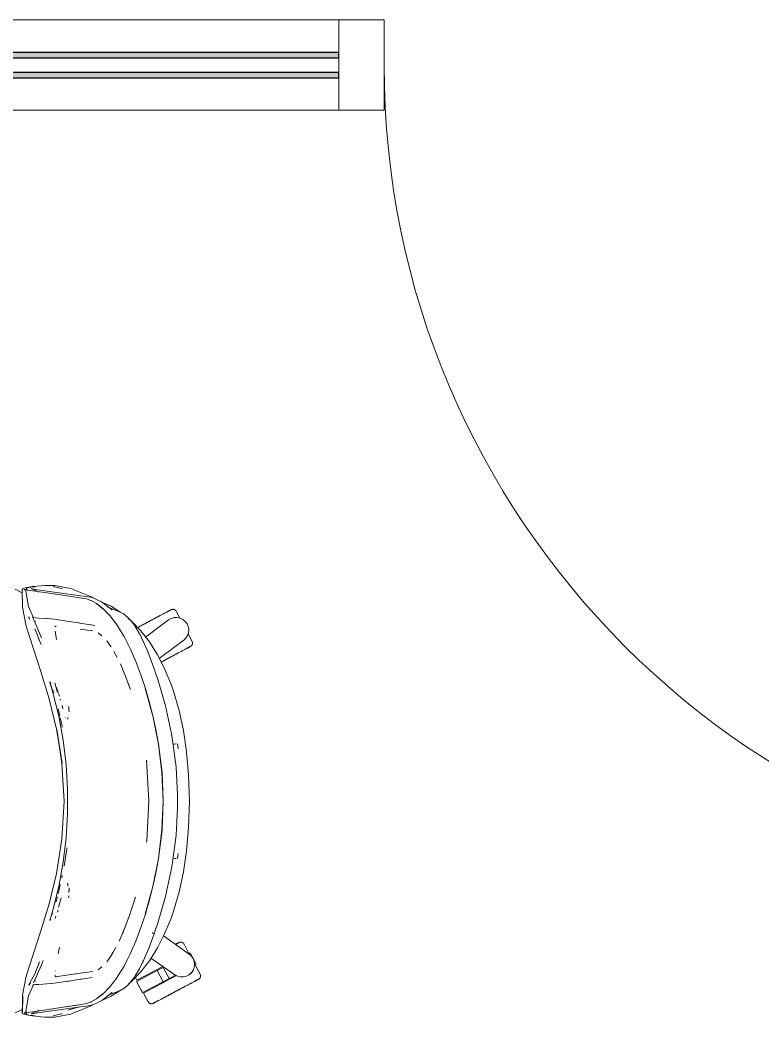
# Model space of a CAD drawing. Header units: millimetres. Extents: x 155927 to 295199, y -4084 to 97293.
# Drawn here: x 196188 to 197009, y 12504 to 13608 of the extents above; entities that cross this region are included whole.
import ezdxf

# ---------------------------------------------------------------- set-up
doc = ezdxf.new("R2010")
doc.units = ezdxf.units.MM
doc.header["$MEASUREMENT"] = 0
for name, color, linetype, lineweight in [('A-DOOR', 4, 'CONTINUOUS', 9), ('A-GLAZ-CURT', 7, 'CONTINUOUS', 9), ('A-GLAZ-CWMG', 7, 'CONTINUOUS', 9), ('G-IMPT', 8, 'CONTINUOUS', 9), ('I-FURN', 8, 'CONTINUOUS', 9)]:
    doc.layers.add(name, color=color, linetype=linetype, lineweight=lineweight)

msp = doc.modelspace()

# ---------------------------------------------------------------- hatches: boundary and pattern name
at = {"layer": 'A-GLAZ-CURT'}
h = msp.add_hatch(color=256, dxfattribs=at)
h.paths.add_polyline_path([(196540.8, 13543.6), (196540.8, 13549.6), (195750.8, 13549.6), (195750.8, 13543.6), (196158.7, 13543.6)], flags=0)
h.paths.add_polyline_path([(196540.8, 13565.6), (196540.8, 13571.6), (195750.8, 13571.6), (195750.8, 13565.6), (196158.7, 13565.6)], flags=0)

# ---------------------------------------------------------------- linework, layer by layer
at = {"layer": 'A-DOOR'}
msp.add_arc((197500.8, 13557.6), 910, 180, 270, dxfattribs=at)
at = {"layer": 'A-GLAZ-CURT', "lineweight": 30}
for p, q in [((196540.8, 13571.6), (195750.8, 13571.6)), ((196540.8, 13565.6), (196540.8, 13571.6)), ((195750.8, 13565.6), (196540.8, 13565.6)), ((196540.8, 13549.6), (195750.8, 13549.6)), ((196540.8, 13543.6), (196540.8, 13549.6)), ((195750.8, 13543.6), (196540.8, 13543.6))]:
    msp.add_line(p, q, dxfattribs=at)
at = {"layer": 'A-GLAZ-CWMG'}
for p, q in [((196540.8, 13607.6), (195750.8, 13607.6)), ((196540.8, 13507.6), (195750.8, 13507.6))]:
    msp.add_line(p, q, dxfattribs=at)
at = {"layer": 'A-GLAZ-CWMG', "lineweight": 20, "extrusion": (0, 0, -1)}
for p, q in [((196590.8, 13607.6), (196540.8, 13607.6)), ((196540.8, 13607.6), (196540.8, 13507.6)), ((196590.8, 13507.6), (196590.8, 13607.6)), ((196540.8, 13507.6), (196590.8, 13507.6))]:
    msp.add_line(p, q, dxfattribs=at)
at = {"layer": 'G-IMPT'}
for p, q in [((196190.1, 12973.2), (196182.2, 12977.4)), ((196190, 12976.4), (196190.6, 12977.4)), ((196190.4, 12957.4), (196190, 12976.4)), ((196190.5, 12976.8), (196190.6, 12977.4)), ((196190.5, 12976.8), (196190.6, 12977.4)), ((196191, 12977.9), (196190.6, 12977.4)), ((196190.6, 12977.4), (196190.6, 12977.4)), ((196191.5, 12978.3), (196191, 12977.9)), ((196191.5, 12978.3), (196193.4, 12978.8)), ((196192.9, 12977.2), (196192.4, 12977.6)), ((196193.5, 12977), (196192.4, 12977.6)), ((196192.9, 12977.2), (196193.2, 12976.7)), ((196193.5, 12977), (196192.9, 12977.2)), ((196192.9, 12977.2), (196199.1, 12976.1)), ((196193.3, 12976.2), (196193.2, 12976.7)), ((196196.7, 12979.3), (196193.4, 12978.8)), ((196195, 12978.7), (196194.3, 12975.2)), ((196197, 12958.1), (196194.3, 12975.2)), ((196197.1, 12979.6), (196194.8, 12979.2)), ((196195.5, 12975.9), (196194.8, 12979.2)), ((196195.5, 12975.9), (196195, 12978.7)), ((196196.7, 12979.3), (196197.3, 12979.4)), ((196201.3, 12980.4), (196197.1, 12979.6)), ((196197.3, 12979.4), (196202, 12979.9)), ((196199.1, 12976.1), (196207, 12975)), ((196200.1, 12978), (196208.5, 12974)), ((196200.1, 12978), (196201, 12977.9)), ((196206, 12977), (196201, 12977.9)), ((196201.8, 12980.4), (196201.3, 12980.4)), ((196201.8, 12980.4), (196211.1, 12981.3)), ((196202, 12979.9), (196204.6, 12980.1)), ((196206, 12977), (196207.3, 12976.8)), ((196207, 12975), (196237.8, 12970.4)), ((196217.9, 12975.4), (196207.3, 12976.8)), ((196211.1, 12981.3), (196215.1, 12981.6)), ((196219.2, 12981.6), (196215.1, 12981.6)), ((196217.9, 12975.4), (196265.2, 12968.7)), ((196226.2, 12981.6), (196219.2, 12981.6)), ((196224.3, 12980.2), (196233.7, 12978.1)), ((196226.2, 12981.6), (196243.9, 12978.3)), ((196233.7, 12978.1), (196234.2, 12978)), ((196243.9, 12978.3), (196247.8, 12976.7)), ((196251.1, 12975.3), (196247.8, 12976.7)), ((196267.6, 12968.5), (196251.1, 12975.3)), ((196237.8, 12970.4), (196253.6, 12968)), ((196261.3, 12966.7), (196253.6, 12968)), ((196261.3, 12966.7), (196266.1, 12965)), ((196265.2, 12968.7), (196268.1, 12968.1)), ((196266.5, 12964.8), (196266.1, 12965)), ((196272.3, 12961.5), (196266.5, 12964.8)), ((196268.8, 12967.8), (196267.6, 12968.5)), ((196271.5, 12966.5), (196268.1, 12968.1)), ((196271.5, 12966.5), (196278, 12963.5)), ((196272.3, 12961.5), (196279.3, 12956.1)), ((196279.5, 12955.8), (196272.6, 12961.2)), ((196272.6, 12961.2), (196275.9, 12958.6)), ((196289.7, 12954.5), (196278, 12963.5)), ((196279.2, 12962.8), (196287.8, 12958.8)), ((196190.4, 12957.4), (196194.6, 12936.5)), ((196197, 12958.1), (196202.6, 12945.8)), ((196279.5, 12955.8), (196275.9, 12958.6)), ((196287, 12948.2), (196279.3, 12956.1)), ((196284.1, 12957.7), (196296, 12953.2)), ((196289.7, 12954.5), (196287.7, 12955.7)), ((196287.8, 12958.8), (196299.3, 12951.7)), ((196298.2, 12952.2), (196296, 12953.2)), ((196300.7, 12951), (196298.2, 12952.2)), ((196301.8, 12950.4), (196300.7, 12951)), ((196301.8, 12950.4), (196306.7, 12946.5)), ((196198.1, 12946.6), (196197.2, 12946.3)), ((196197.2, 12946.3), (196198.7, 12943.8)), ((196197.2, 12946.3), (196197.2, 12946.3)), ((196198.7, 12943.8), (196197.2, 12946.3)), ((196197.2, 12946.3), (196198.7, 12943.8)), ((196202.1, 12946), (196201.4, 12946.3)), ((196201.4, 12946.3), (196203.1, 12943.6)), ((196202.1, 12946), (196202.1, 12946)), ((196204.5, 12945.7), (196202.1, 12946)), ((196203.1, 12943.6), (196211.6, 12923.6)), ((196204.5, 12945.7), (196204.6, 12945.7)), ((196208.4, 12945.4), (196204.6, 12945.7)), ((196204.6, 12941.9), (196205, 12941.6)), ((196216.3, 12944.8), (196208.4, 12945.4)), ((196217.3, 12944.8), (196216.3, 12944.8)), ((196225.5, 12944.1), (196217.3, 12944.8)), ((196225.5, 12944.1), (196225.6, 12944.1)), ((196239.7, 12942.1), (196225.6, 12944.1)), ((196239.7, 12942.1), (196253, 12940)), ((196253, 12940), (196253.5, 12939.9)), ((196254.1, 12939.8), (196253.5, 12939.9)), ((196254.1, 12939.8), (196265.9, 12938)), ((196265.9, 12938), (196266.3, 12937.9)), ((196268.3, 12937.5), (196266.3, 12937.9)), ((196287, 12948.2), (196295.1, 12937.7)), ((196295.2, 12937.5), (196295.1, 12937.7)), ((196306.7, 12946.5), (196309.5, 12943.5)), ((196311.2, 12942.1), (196307.5, 12945.1)), ((196309.5, 12943.5), (196314.3, 12937.4)), ((196311.2, 12942.1), (196321.2, 12931.8)), ((196210.6, 12886.2), (196194.6, 12936.5)), ((196207.3, 12925.3), (196204, 12933.7)), ((196226.3, 12935.8), (196227.9, 12937)), ((196226.6, 12930.8), (196228, 12921.6)), ((196226.6, 12930.8), (196226.7, 12930.5)), ((196254.4, 12933.1), (196267.8, 12931.4)), ((196267.8, 12931.4), (196267.3, 12931.5)), ((196270.5, 12937.1), (196268.3, 12937.5)), ((196278.3, 12925.9), (196274.4, 12929.2)), ((196299.1, 12931.4), (196295.2, 12937.5)), ((196299.1, 12931.4), (196302.9, 12925.2)), ((196314.3, 12937.4), (196315.1, 12936.1)), ((196319.9, 12928.1), (196315.1, 12936.1)), ((196320.2, 12927.5), (196319.9, 12928.1)), ((196320.2, 12927.5), (196324.2, 12919.5)), ((196331, 12919.2), (196321.2, 12931.8)), ((196209.3, 12920.4), (196207.3, 12925.5)), ((196207.3, 12925.5), (196209.3, 12920.4)), ((196207.3, 12925.3), (196209.3, 12920.4)), ((196208.3, 12922.9), (196211.3, 12916.2)), ((196284.6, 12919.2), (196283.8, 12920.3)), ((196284.6, 12919.2), (196288.1, 12914.1)), ((196306.4, 12918.4), (196302.9, 12925.2)), ((196306.4, 12918.4), (196309.8, 12911.6)), ((196324.4, 12919), (196324.2, 12919.5)), ((196324.4, 12919), (196329.2, 12908.1)), ((196340, 12904.9), (196331, 12919.2)), ((196288.1, 12914.1), (196288.5, 12913.5)), ((196291.6, 12908.6), (196295.1, 12901.6)), ((196316, 12897.4), (196309.8, 12911.6)), ((196329.2, 12908.1), (196330.6, 12904.4)), ((196347, 12891.1), (196340, 12904.9)), ((196302.5, 12885.5), (196298.8, 12894.8)), ((196298.8, 12894.8), (196299.8, 12892.5)), ((196321.5, 12882.5), (196316, 12897.4)), ((196336.2, 12889.3), (196330.6, 12904.4)), ((196219.8, 12856.2), (196210.6, 12886.2)), ((196303.2, 12883.7), (196302.5, 12885.5)), ((196309.9, 12866.3), (196303.2, 12883.7)), ((196321.5, 12882.5), (196326.5, 12867.6)), ((196336.2, 12889.3), (196338.6, 12882.5)), ((196339.8, 12878.9), (196338.6, 12882.5)), ((196354.6, 12873.1), (196347, 12891.1)), ((196220.7, 12874.4), (196220.8, 12874.7)), ((196224, 12863.2), (196220.7, 12874.4)), ((196224, 12863.2), (196220.9, 12874)), ((196220.9, 12873.7), (196220.9, 12874)), ((196224, 12863.2), (196220.9, 12873.7)), ((196221.8, 12873.9), (196221.2, 12874.3)), ((196221.8, 12873.9), (196221.6, 12874)), ((196229.2, 12863.2), (196226.1, 12873.6)), ((196309.9, 12866.3), (196307.2, 12873.7)), ((196339.8, 12878.9), (196348.7, 12848.1)), ((196354.6, 12873.1), (196357.6, 12864.4)), ((196222.3, 12869.9), (196221.9, 12871)), ((196222.6, 12869), (196222.3, 12869.9)), ((196223.6, 12866.2), (196223.9, 12865.4)), ((196224.6, 12863.2), (196223.9, 12865.4)), ((196230.5, 12836.9), (196224, 12863.2)), ((196224.6, 12863.2), (196224.8, 12862.7)), ((196228.1, 12868.4), (196228.8, 12866.2)), ((196229.1, 12865.5), (196228.8, 12866.2)), ((196229.1, 12865.5), (196229.8, 12863.2)), ((196230.2, 12862.1), (196230.5, 12861.3)), ((196230.5, 12861.3), (196231.3, 12858.8)), ((196330.2, 12854.4), (196326.4, 12867.5)), ((196334.9, 12837.1), (196326.4, 12867.5)), ((196334.9, 12837.1), (196326.5, 12867.6)), ((196357.6, 12864.4), (196363.8, 12843.2)), ((196219.8, 12856.2), (196228.1, 12822.6)), ((196232.2, 12855.5), (196232.6, 12854.4)), ((196330.2, 12854.4), (196334.9, 12837.1)), ((196230.3, 12843.6), (196230, 12844.9)), ((196231.9, 12836.9), (196230.3, 12843.6)), ((196234.2, 12848.7), (196235.1, 12844.8)), ((196234.2, 12848.7), (196234.5, 12847.2)), ((196241.6, 12847.3), (196241.5, 12847.8)), ((196241.8, 12843.6), (196241.6, 12847.3)), ((196241.8, 12843.6), (196242, 12842.3)), ((196242, 12841.6), (196242, 12842.3)), ((196355.4, 12817.3), (196348.7, 12848.1)), ((196363.8, 12843.2), (196368.6, 12820.8)), ((196230.5, 12836.9), (196235.5, 12810.2)), ((196233.7, 12828.8), (196232.3, 12834.9)), ((196234, 12827.5), (196233.7, 12828.8)), ((196234.5, 12824.8), (196234, 12827.5)), ((196237.7, 12835.1), (196237.6, 12835.5)), ((196240.4, 12833.5), (196241.1, 12835.4)), ((196240.4, 12833.5), (196240.6, 12834.5)), ((196341, 12806), (196334.8, 12837.2)), ((196334.8, 12837.2), (196341, 12806.1)), ((196334.9, 12837.1), (196337.9, 12822.1)), ((196228.1, 12822.6), (196234.3, 12784.8)), ((196234.1, 12784.6), (196228.3, 12822.2)), ((196234.3, 12784.8), (196228.3, 12822.2)), ((196341, 12806), (196337.9, 12822.1)), ((196356.6, 12810.3), (196355.4, 12817.3)), ((196372.1, 12797.4), (196368.6, 12820.8)), ((196235.5, 12810.2), (196238.8, 12783.3)), ((196344.9, 12774.5), (196341, 12806.1)), ((196343, 12790.5), (196341, 12806)), ((196344.8, 12774.4), (196341, 12806)), ((196360.4, 12780.2), (196356.6, 12810.3)), ((196357.1, 12806), (196358.4, 12806)), ((196360.5, 12806.1), (196358.4, 12806)), ((196360.5, 12806.1), (196360.3, 12806.1)), ((196362.2, 12806.1), (196362.9, 12800.7)), ((196362.3, 12804.4), (196362.9, 12800.7)), ((196374.4, 12771.8), (196372.1, 12797.4)), ((196234.1, 12784.6), (196236.4, 12742.7)), ((196240.4, 12756.2), (196238.8, 12783.3)), ((196327.8, 12787.9), (196327.9, 12787.7)), ((196330.4, 12742.7), (196327.9, 12788)), ((196327.9, 12788), (196328.1, 12786.4)), ((196328.1, 12786.4), (196327.9, 12787.7)), ((196343, 12790.5), (196344.8, 12774.4)), ((196344.8, 12774.4), (196345.5, 12759.5)), ((196344.8, 12774.4), (196346, 12742.7)), ((196346.2, 12742.7), (196344.9, 12774.5)), ((196362, 12750), (196360.4, 12780.2)), ((196375.2, 12742.7), (196374.4, 12771.8)), ((196240.4, 12729.1), (196240.4, 12756.2)), ((196345.5, 12759.5), (196346, 12742.7)), ((196362, 12750), (196362.1, 12742.7)), ((196234.1, 12700.7), (196236.4, 12742.7)), ((196330.4, 12742.7), (196328.1, 12698.9)), ((196330.4, 12742.7), (196328.1, 12698.9)), ((196344.8, 12710.9), (196346, 12742.7)), ((196344.9, 12710.8), (196346.2, 12742.7)), ((196345.5, 12725.8), (196346, 12742.7)), ((196362, 12735.3), (196362.1, 12742.7)), ((196374.4, 12713.5), (196375.2, 12742.7)), ((196240.4, 12729.1), (196238.8, 12702)), ((196362, 12735.3), (196360.4, 12705.1)), ((196345.5, 12725.8), (196344.8, 12710.9)), ((196344.8, 12710.9), (196341, 12679.3)), ((196344.9, 12710.8), (196341, 12679.2)), ((196344.8, 12710.9), (196343, 12694.8)), ((196372.1, 12687.9), (196374.4, 12713.5)), ((196228.1, 12662.8), (196234.1, 12700.7)), ((196235.5, 12675.1), (196238.8, 12702)), ((196328.1, 12698.9), (196327.8, 12697.2)), ((196327.8, 12697.4), (196327.9, 12697.6)), ((196328.1, 12698.9), (196327.9, 12697.6)), ((196341, 12679.3), (196343, 12694.8)), ((196360.4, 12705.1), (196356.6, 12675)), ((196238.1, 12680.7), (196239.4, 12689.3)), ((196239.4, 12689.3), (196239.6, 12690.9)), ((196362.2, 12679.2), (196362.9, 12684.7)), ((196368.6, 12664.5), (196372.1, 12687.9)), ((196230.5, 12648.4), (196235.5, 12675.1)), ((196236.4, 12670.6), (196237, 12673.5)), ((196237.2, 12675.1), (196237, 12673.5)), ((196238.1, 12680.7), (196237.2, 12675.1)), ((196334.9, 12648.2), (196341, 12679.3)), ((196334.9, 12648.2), (196341, 12679.2)), ((196341, 12679.3), (196337.9, 12663.2)), ((196356.6, 12675), (196355.4, 12668.1)), ((196358.4, 12679.3), (196360.5, 12679.2)), ((196360.5, 12679.2), (196360.3, 12679.2)), ((196228.1, 12662.8), (196219.8, 12629.1)), ((196334.9, 12648.2), (196337.9, 12663.2)), ((196348.7, 12637.3), (196355.4, 12668.1)), ((196363.8, 12642.2), (196368.6, 12664.5)), ((196234.5, 12660.5), (196234, 12657.7)), ((196240.6, 12650.8), (196240.4, 12651.8)), ((196240.4, 12651.8), (196241.1, 12649.9)), ((196240.6, 12650.8), (196240.7, 12648.5)), ((196230.5, 12648.4), (196224, 12622.1)), ((196230.3, 12641.7), (196230, 12640.4)), ((196230.3, 12641.7), (196231.9, 12648.5)), ((196232.3, 12650.4), (196231.9, 12648.5)), ((196240.7, 12648.6), (196240.7, 12648.5)), ((196242, 12646.8), (196241.9, 12641.7)), ((196241.9, 12641.7), (196242, 12644)), ((196242, 12646.8), (196242, 12644)), ((196334.9, 12648.2), (196326.4, 12617.8)), ((196334.9, 12648.2), (196326.5, 12617.7)), ((196330.2, 12631), (196334.9, 12648.2)), ((196357.6, 12620.9), (196363.8, 12642.2)), ((196210.6, 12599.1), (196219.8, 12629.1)), ((196227.6, 12631.5), (196227.4, 12630.9)), ((196228.7, 12635.5), (196227.6, 12631.5)), ((196228.7, 12635.5), (196229, 12636.7)), ((196229, 12636.7), (196229, 12636.9)), ((196230.3, 12625.2), (196233.2, 12635.6)), ((196241.6, 12637.9), (196241.3, 12635.8)), ((196315.4, 12636.5), (196310.2, 12620)), ((196315.4, 12636.5), (196314.3, 12633.1)), ((196330.2, 12631), (196326.4, 12617.8)), ((196348.7, 12637.3), (196339.8, 12606.4)), ((196224, 12622.1), (196220.9, 12611.7)), ((196222.8, 12616.9), (196223.6, 12619)), ((196229.8, 12622.1), (196229.1, 12619.9)), ((196309.9, 12619), (196303.1, 12600.6)), ((196309.9, 12619), (196303.2, 12601.6)), ((196326.5, 12617.7), (196321.5, 12602.8)), ((196357.6, 12620.9), (196354.6, 12612.2)), ((196220.7, 12610.9), (196220.8, 12611.1)), ((196220.8, 12610.7), (196220.7, 12610.9)), ((196220.8, 12611.4), (196220.9, 12611.7)), ((196220.8, 12611.1), (196220.8, 12611.4)), ((196221.8, 12611.4), (196221.2, 12611.1)), ((196221.8, 12611.4), (196221.6, 12611.3)), ((196222.8, 12616.9), (196222.6, 12616.3)), ((196227.1, 12614.4), (196226.5, 12612.7)), ((196227.1, 12614.4), (196227.5, 12615.4)), ((196354.6, 12612.2), (196347, 12594.2)), ((196210.6, 12599.1), (196194.6, 12548.9)), ((196299.8, 12592.8), (196302.5, 12599.9)), ((196299.8, 12592.8), (196302.1, 12598.2)), ((196303.2, 12601.6), (196302.5, 12599.9)), ((196316, 12587.9), (196321.5, 12602.8)), ((196330.6, 12580.9), (196336.2, 12595.9)), ((196334.9, 12596.7), (196333.9, 12597.1)), ((196333.9, 12597.1), (196334.5, 12596.9)), ((196334.9, 12596.7), (196334.5, 12596.9)), ((196334.9, 12596.7), (196335.6, 12596.4)), ((196334.9, 12596.7), (196335.8, 12596.3)), ((196335.6, 12596.4), (196335.8, 12596.3)), ((196336.2, 12596), (196335.8, 12596.3)), ((196335.8, 12596.3), (196336.2, 12596.1)), ((196336.2, 12595.9), (196338.6, 12602.8)), ((196336.2, 12596), (196336.2, 12596.1)), ((196336.2, 12595.9), (196336.2, 12596)), ((196336.2, 12596), (196336.2, 12595.9)), ((196339.8, 12606.4), (196338.6, 12602.8)), ((196297.6, 12587.9), (196299.8, 12592.8)), ((196316, 12587.9), (196309.8, 12573.7)), ((196340, 12580.4), (196347, 12594.2)), ((196231.3, 12581), (196229.9, 12573.7)), ((196291, 12575.6), (196288.5, 12571.8)), ((196293.7, 12580.9), (196289.5, 12572.8)), ((196291, 12575.6), (196289.5, 12572.8)), ((196306.4, 12567), (196309.8, 12573.7)), ((196324.4, 12566.3), (196329.2, 12577.3)), ((196329.2, 12577.3), (196330.6, 12580.9)), ((196331, 12566.1), (196340, 12580.4)), ((196207.3, 12560), (196209.3, 12564.9)), ((196209.3, 12564.9), (196207.3, 12559.8)), ((196207.3, 12559.8), (196208.7, 12563.4)), ((196213.3, 12566.3), (196211.6, 12561.7)), ((196284.6, 12566.1), (196283.8, 12565)), ((196288.1, 12571.2), (196284.6, 12566.1)), ((196288.5, 12571.8), (196288.1, 12571.2)), ((196306.4, 12567), (196302.9, 12560.2)), ((196324.4, 12566.3), (196319.9, 12557.2)), ((196324.2, 12565.9), (196319.9, 12557.2)), ((196324.4, 12566.3), (196320.2, 12557.8)), ((196331, 12566.1), (196321.2, 12553.5)), ((196324.2, 12565.9), (196324.4, 12566.3)), ((196204, 12551.6), (196198.7, 12541.5)), ((196211.6, 12561.7), (196202.6, 12541.5)), ((196204, 12551.6), (196207.3, 12560)), ((196226.6, 12554.5), (196226.7, 12554.9)), ((196254.4, 12552.2), (196227.1, 12548.4)), ((196254.4, 12552.2), (196267.8, 12554)), ((196267.8, 12554), (196267.3, 12553.8)), ((196278.3, 12559.5), (196274.4, 12556.1)), ((196299.1, 12553.9), (196295.2, 12547.8)), ((196299.1, 12553.9), (196302.9, 12560.2)), ((196311.2, 12543.2), (196321.2, 12553.5)), ((196319.9, 12557.2), (196315.1, 12549.2)), ((196319.9, 12557.2), (196320.2, 12557.8)), ((196194.6, 12548.9), (196190.4, 12527.9)), ((196197.4, 12539), (196199.2, 12541.7)), ((196197.4, 12539), (196198.7, 12541.5)), ((196205, 12543.7), (196204.6, 12543.4)), ((196208.4, 12539.9), (196217.3, 12540.6)), ((196225.5, 12541.2), (196217.3, 12540.6)), ((196225.6, 12541.2), (196225.5, 12541.2)), ((196225.6, 12541.2), (196240.8, 12543.4)), ((196226.3, 12549.6), (196227.8, 12548.3)), ((196227.1, 12548.4), (196227.4, 12548.4)), ((196227.6, 12548.4), (196227.4, 12548.4)), ((196240.8, 12543.4), (196242.4, 12543.6)), ((196242.4, 12543.6), (196254.1, 12545.5)), ((196255.8, 12545.8), (196254.1, 12545.5)), ((196262.6, 12546.8), (196255.8, 12545.8)), ((196262.6, 12546.8), (196267.7, 12547.6)), ((196287, 12537.1), (196295.1, 12547.6)), ((196295.1, 12547.6), (196295.2, 12547.8)), ((196309.5, 12541.8), (196306.7, 12538.8)), ((196307.5, 12540.2), (196311.2, 12543.2)), ((196309.5, 12541.8), (196314.3, 12548)), ((196314.3, 12548), (196315.1, 12549.2)), ((196197, 12527.2), (196202.6, 12539.5)), ((196197.4, 12539), (196197.3, 12539.2)), ((196197.4, 12538.9), (196197.4, 12539)), ((196198.1, 12538.7), (196197.4, 12538.9)), ((196201.4, 12539), (196202.1, 12539.3)), ((196202.2, 12539.3), (196202.1, 12539.3)), ((196204.7, 12539.6), (196202.2, 12539.3)), ((196204.7, 12539.6), (196205, 12539.7)), ((196208.4, 12539.9), (196205, 12539.7)), ((196279.3, 12529.2), (196272.3, 12523.8)), ((196272.6, 12524.2), (196279.5, 12529.5)), ((196279.5, 12529.5), (196275.9, 12526.7)), ((196289.7, 12530.8), (196278.1, 12521.9)), ((196279.3, 12529.2), (196287, 12537.1)), ((196284.1, 12527.6), (196296, 12532.1)), ((196299.3, 12533.6), (196287.8, 12526.5)), ((196289.7, 12530.8), (196287.8, 12529.7)), ((196298.2, 12533.2), (196296, 12532.1)), ((196300.7, 12534.3), (196298.2, 12533.2)), ((196299.3, 12533.6), (196300.1, 12534.1)), ((196300.7, 12534.3), (196301.8, 12534.9)), ((196301.8, 12534.9), (196306.7, 12538.8)), ((196190.8, 12527), (196190.2, 12508.6)), ((196190.4, 12527.9), (196190.3, 12509)), ((196190.8, 12527), (196190.3, 12509)), ((196197, 12527.2), (196194.3, 12510.2)), ((196261.3, 12518.6), (196253.6, 12517.3)), ((196266.1, 12520.3), (196261.3, 12518.6)), ((196266.1, 12520.3), (196266.5, 12520.5)), ((196272.3, 12523.8), (196266.5, 12520.5)), ((196271.5, 12518.8), (196268.1, 12517.3)), ((196278.1, 12521.9), (196271.5, 12518.8)), ((196272.6, 12524.2), (196275.9, 12526.7)), ((196287.8, 12526.5), (196279.2, 12522.5)), ((196182.2, 12508.4), (196190.4, 12512)), ((196190.2, 12508.5), (196190.4, 12509.3)), ((196190.2, 12508.6), (196190.3, 12509)), ((196190.2, 12508.5), (196190.6, 12507.9)), ((196190.3, 12509), (196190.4, 12509.2)), ((196190.4, 12509.3), (196190.4, 12509.2)), ((196191, 12507.4), (196190.6, 12507.9)), ((196191, 12507.4), (196191.5, 12507.1)), ((196193.5, 12508.3), (196192.4, 12507.7)), ((196192.9, 12508.1), (196192.4, 12507.7)), ((196192.9, 12508.1), (196199.1, 12509.2)), ((196193.2, 12508.6), (196192.9, 12508.1)), ((196193.5, 12508.3), (196192.9, 12508.1)), ((196193.2, 12508.6), (196193.3, 12509.1)), ((196195, 12506.6), (196194.3, 12510.2)), ((196195, 12506.6), (196194.4, 12510.1)), ((196194.4, 12510.1), (196194.8, 12506.2)), ((196207, 12510.3), (196199.1, 12509.2)), ((196208.5, 12511.3), (196200.1, 12507.3)), ((196200.1, 12507.3), (196201, 12507.4)), ((196201, 12507.4), (196206, 12508.3)), ((196206, 12508.3), (196207.3, 12508.5)), ((196237.8, 12514.9), (196207, 12510.3)), ((196217.9, 12509.9), (196207.3, 12508.5)), ((196217.9, 12509.9), (196265.2, 12516.6)), ((196224.3, 12505.2), (196233.7, 12507.2)), ((196233.7, 12507.2), (196234.2, 12507.4)), ((196237.8, 12514.9), (196253, 12517.2)), ((196238.4, 12515), (196253.6, 12517.3)), ((196238.4, 12515), (196253, 12517.2)), ((196240.7, 12511.5), (196253.7, 12515)), ((196240.7, 12511.5), (196252.6, 12514.8)), ((196243.9, 12507), (196247.8, 12508.6)), ((196251.1, 12510), (196247.8, 12508.6)), ((196267.1, 12516.6), (196251.1, 12510)), ((196265.2, 12516.6), (196268.1, 12517.3)), ((196268.8, 12517.5), (196267.6, 12516.8)), ((196193.4, 12506.5), (196191.5, 12507.1)), ((196196.7, 12506), (196193.4, 12506.5)), ((196197.1, 12505.7), (196194.8, 12506.2)), ((196196.7, 12506), (196197.3, 12505.9)), ((196197.1, 12505.7), (196201.3, 12504.9)), ((196202, 12505.4), (196197.3, 12505.9)), ((196201.8, 12504.9), (196201.3, 12504.9)), ((196211.1, 12504.1), (196201.8, 12504.9)), ((196202, 12505.4), (196204.6, 12505.2)), ((196211.1, 12504.1), (196215.1, 12503.7)), ((196215.1, 12503.7), (196219.2, 12503.7)), ((196226.2, 12503.7), (196219.2, 12503.7)), ((196226.2, 12503.7), (196243.9, 12507))]:
    msp.add_line(p, q, dxfattribs=at)
at = {"layer": 'I-FURN'}
for p, q in [((196343, 12948.3), (196343.8, 12948.8)), ((196344.3, 12949), (196343.4, 12948.6)), ((196345.1, 12949.4), (196344.3, 12949)), ((196345.9, 12949.9), (196345.1, 12949.4)), ((196346.6, 12950.3), (196345.9, 12949.9)), ((196347.4, 12950.7), (196346.6, 12950.3)), ((196348.1, 12951), (196347.4, 12950.7)), ((196348.8, 12951.4), (196348.1, 12951)), ((196349.4, 12951.7), (196348.8, 12951.4)), ((196350, 12952.1), (196349.4, 12951.7)), ((196350.6, 12952.4), (196350, 12952.1)), ((196350.3, 12952.2), (196350.9, 12952.5)), ((196351.2, 12952.7), (196350.6, 12952.4)), ((196350.9, 12952.5), (196351.4, 12952.8)), ((196351.7, 12952.9), (196351.2, 12952.7)), ((196351.4, 12952.8), (196351.9, 12953.1)), ((196352.2, 12953.2), (196351.7, 12952.9)), ((196351.9, 12953.1), (196352.4, 12953.3)), ((196352.6, 12953.4), (196352.2, 12953.2)), ((196352.4, 12953.3), (196352.8, 12953.5)), ((196353, 12953.6), (196352.6, 12953.4)), ((196352.8, 12953.5), (196353.2, 12953.7)), ((196353.4, 12953.8), (196353, 12953.6)), ((196353.2, 12953.7), (196353.5, 12953.9)), ((196353.7, 12954), (196353.4, 12953.8)), ((196353.5, 12953.9), (196353.9, 12954.1)), ((196354, 12954.2), (196353.7, 12954)), ((196353.9, 12954.1), (196354.1, 12954.2)), ((196354.3, 12954.3), (196354, 12954.2)), ((196354.1, 12954.2), (196354.4, 12954.4)), ((196354.5, 12954.4), (196354.3, 12954.3)), ((196354.4, 12954.4), (196354.6, 12954.5)), ((196354.7, 12954.5), (196354.5, 12954.4)), ((196354.6, 12954.5), (196354.7, 12954.6)), ((196354.7, 12954.6), (196354.9, 12954.6)), ((196354.8, 12954.6), (196354.7, 12954.5)), ((196354.9, 12954.7), (196354.8, 12954.6)), ((196354.9, 12954.6), (196355, 12954.7)), ((196355, 12954.7), (196354.9, 12954.7)), ((196355, 12954.7), (196355.1, 12954.8)), ((196355, 12954.7), (196355, 12954.7)), ((196355, 12954.7), (196355, 12954.7)), ((196355, 12954.7), (196355, 12954.7)), ((196355.1, 12954.8), (196355.3, 12954.8)), ((196355.3, 12954.8), (196355.4, 12954.9)), ((196355.4, 12954.9), (196355.6, 12955)), ((196355.6, 12955), (196355.7, 12955)), ((196355.7, 12955), (196355.9, 12955.1)), ((196355.9, 12955.1), (196356.1, 12955.1)), ((196356.1, 12955.1), (196356.2, 12955.1)), ((196356.2, 12955.1), (196356.4, 12955.1)), ((196356.4, 12955.1), (196356.5, 12955.2)), ((196356.5, 12955.2), (196356.7, 12955.2)), ((196356.7, 12955.2), (196356.9, 12955.2)), ((196356.9, 12955.2), (196357, 12955.2)), ((196357, 12955.2), (196357.2, 12955.2)), ((196357.2, 12955.2), (196357.3, 12955.2)), ((196357.3, 12955.2), (196357.5, 12955.1)), ((196357.5, 12955.1), (196357.7, 12955.1)), ((196357.7, 12955.1), (196357.8, 12955.1)), ((196357.8, 12955.1), (196358, 12955)), ((196358, 12955), (196358.1, 12955)), ((196358.1, 12955), (196358.3, 12954.9)), ((196358.3, 12954.9), (196358.4, 12954.9)), ((196358.4, 12954.9), (196358.6, 12954.8)), ((196358.6, 12954.8), (196358.7, 12954.7)), ((196358.7, 12954.7), (196358.9, 12954.7)), ((196358.9, 12954.7), (196359, 12954.6)), ((196359, 12954.6), (196359.1, 12954.5)), ((196359.1, 12954.5), (196359.3, 12954.4)), ((196359.3, 12954.4), (196359.4, 12954.3)), ((196359.4, 12954.3), (196359.5, 12954.2)), ((196359.5, 12954.2), (196359.6, 12954.1)), ((196359.6, 12954.1), (196359.8, 12954)), ((196359.8, 12954), (196359.9, 12953.9)), ((196359.9, 12953.9), (196360, 12953.7)), ((196360, 12953.7), (196360.1, 12953.6)), ((196360.1, 12953.6), (196360.2, 12953.5)), ((196360.2, 12953.5), (196360.3, 12953.4)), ((196360.3, 12953.4), (196360.3, 12953.2)), ((196360.3, 12953.2), (196360.4, 12953.1)), ((196360.4, 12953.1), (196360.4, 12953)), ((196364.5, 12945.5), (196360.4, 12953)), ((196323.2, 12937.8), (196322.2, 12937.3)), ((196322.7, 12937.5), (196323.6, 12938)), ((196324.2, 12938.3), (196323.2, 12937.8)), ((196323.6, 12938), (196324.6, 12938.5)), ((196325.1, 12938.8), (196324.2, 12938.3)), ((196324.6, 12938.5), (196325.6, 12939.1)), ((196326.1, 12939.4), (196325.1, 12938.8)), ((196325.6, 12939.1), (196326.6, 12939.6)), ((196327.1, 12939.9), (196326.1, 12939.4)), ((196326.6, 12939.6), (196327.6, 12940.1)), ((196326.8, 12924.2), (196352.1, 12943.3)), ((196328.1, 12940.4), (196327.1, 12939.9)), ((196327.6, 12940.1), (196328.6, 12940.7)), ((196329.1, 12940.9), (196328.1, 12940.4)), ((196328.6, 12940.7), (196329.6, 12941.2)), ((196330.1, 12941.5), (196329.1, 12940.9)), ((196329.6, 12941.2), (196330.6, 12941.7)), ((196331.1, 12942), (196330.1, 12941.5)), ((196330.6, 12941.7), (196331.6, 12942.3)), ((196332.1, 12942.6), (196331.1, 12942)), ((196331.6, 12942.3), (196332.6, 12942.8)), ((196333.1, 12943.1), (196332.1, 12942.6)), ((196332.6, 12942.8), (196333.6, 12943.3)), ((196334.1, 12943.6), (196333.1, 12943.1)), ((196333.6, 12943.3), (196334.6, 12943.9)), ((196335.1, 12944.1), (196334.1, 12943.6)), ((196334.6, 12943.9), (196335.6, 12944.4)), ((196336.1, 12944.7), (196335.1, 12944.1)), ((196335.6, 12944.4), (196336.5, 12944.9)), ((196337.1, 12945.2), (196336.1, 12944.7)), ((196336.5, 12944.9), (196337.5, 12945.4)), ((196338, 12945.7), (196337.1, 12945.2)), ((196337.5, 12945.4), (196338.5, 12945.9)), ((196339, 12946.2), (196338, 12945.7)), ((196338.5, 12945.9), (196339.4, 12946.4)), ((196339.9, 12946.7), (196339, 12946.2)), ((196339.4, 12946.4), (196340.3, 12946.9)), ((196340.8, 12947.2), (196339.9, 12946.7)), ((196340.3, 12946.9), (196341.2, 12947.4)), ((196341.7, 12947.6), (196340.8, 12947.2)), ((196341.2, 12947.4), (196342.1, 12947.9)), ((196342.6, 12948.1), (196341.7, 12947.6)), ((196342.1, 12947.9), (196343, 12948.3)), ((196343.4, 12948.6), (196342.6, 12948.1)), ((196352.1, 12943.3), (196355, 12944.9)), ((196355, 12944.9), (196358.3, 12945.9)), ((196358.3, 12945.9), (196361.6, 12946)), ((196361.6, 12946), (196364.9, 12945.4)), ((196364.9, 12945.4), (196368, 12943.9)), ((196368, 12943.9), (196370.6, 12941.8)), ((196370.6, 12941.8), (196372.6, 12939.1)), ((196372.6, 12939.1), (196374, 12936)), ((196319.4, 12935.8), (196318.5, 12935.3)), ((196318.9, 12935.5), (196319.8, 12936)), ((196320.3, 12936.3), (196319.4, 12935.8)), ((196319.8, 12936), (196320.8, 12936.5)), ((196321.3, 12936.8), (196320.3, 12936.3)), ((196320.8, 12936.5), (196321.7, 12937)), ((196322.2, 12937.3), (196321.3, 12936.8)), ((196321.7, 12937), (196322.7, 12937.5)), ((196374.2, 12929.3), (196373.2, 12926.1)), ((196378.3, 12919.5), (196373.8, 12927.9)), ((196374, 12936), (196374.5, 12932.7)), ((196374.5, 12932.7), (196374.2, 12929.3)), ((196368.9, 12920.9), (196341.9, 12900.5)), ((196371.4, 12923.2), (196368.9, 12920.9)), ((196373.2, 12926.1), (196371.4, 12923.2)), ((196378.1, 12915.5), (196378, 12915.4)), ((196378.2, 12915.7), (196378.1, 12915.5)), ((196378.3, 12915.8), (196378.2, 12915.7)), ((196378.3, 12919.5), (196378.3, 12919.4)), ((196378.3, 12919.4), (196378.4, 12919.2)), ((196378.4, 12916), (196378.3, 12915.8)), ((196378.4, 12919.2), (196378.5, 12919.1)), ((196378.5, 12916.3), (196378.4, 12916.1)), ((196378.4, 12916.1), (196378.4, 12916)), ((196378.5, 12919.1), (196378.5, 12918.9)), ((196378.5, 12918.9), (196378.6, 12918.8)), ((196378.6, 12916.6), (196378.5, 12916.4)), ((196378.5, 12916.4), (196378.5, 12916.3)), ((196378.6, 12918.8), (196378.6, 12918.6)), ((196378.6, 12918.6), (196378.6, 12918.5)), ((196378.6, 12918.5), (196378.7, 12918.3)), ((196378.7, 12916.9), (196378.6, 12916.7)), ((196378.6, 12916.7), (196378.6, 12916.6)), ((196378.7, 12918.3), (196378.7, 12918.2)), ((196378.7, 12918.2), (196378.7, 12918)), ((196378.7, 12918), (196378.7, 12917.8)), ((196378.7, 12917.8), (196378.7, 12917.7)), ((196378.7, 12917.7), (196378.7, 12917.5)), ((196378.7, 12917.5), (196378.7, 12917.4)), ((196378.7, 12917.4), (196378.7, 12917.2)), ((196378.7, 12917.2), (196378.7, 12917)), ((196378.7, 12917), (196378.7, 12916.9)), ((196358.7, 12904.6), (196357.7, 12904)), ((196358.1, 12904.3), (196359.1, 12904.8)), ((196359.6, 12905.1), (196358.7, 12904.6)), ((196359.1, 12904.8), (196360.1, 12905.3)), ((196360.6, 12905.6), (196359.6, 12905.1)), ((196360.1, 12905.3), (196361, 12905.8)), ((196361.5, 12906.1), (196360.6, 12905.6)), ((196361, 12905.8), (196361.9, 12906.3)), ((196362.4, 12906.5), (196361.5, 12906.1)), ((196361.9, 12906.3), (196362.8, 12906.8)), ((196362.8, 12906.8), (196363.7, 12907.2)), ((196363.7, 12907.2), (196364.6, 12907.7)), ((196364.6, 12907.7), (196365.4, 12908.2)), ((196365.4, 12908.2), (196366.3, 12908.6)), ((196366.3, 12908.6), (196367.1, 12909)), ((196367.1, 12909), (196367.8, 12909.4)), ((196367.8, 12909.4), (196368.6, 12909.8)), ((196368.6, 12909.8), (196369.3, 12910.2)), ((196369.3, 12910.2), (196370, 12910.6)), ((196370, 12910.6), (196370.7, 12910.9)), ((196370.7, 12910.9), (196371.3, 12911.3)), ((196371.3, 12911.3), (196371.9, 12911.6)), ((196372.2, 12911.8), (196371.6, 12911.4)), ((196371.9, 12911.6), (196372.5, 12911.9)), ((196372.8, 12912), (196372.2, 12911.8)), ((196372.5, 12911.9), (196373, 12912.2)), ((196373.3, 12912.3), (196372.8, 12912)), ((196373, 12912.2), (196373.5, 12912.4)), ((196373.8, 12912.6), (196373.3, 12912.3)), ((196373.5, 12912.4), (196374, 12912.7)), ((196374.2, 12912.8), (196373.8, 12912.6)), ((196374, 12912.7), (196374.4, 12912.9)), ((196374.6, 12913), (196374.2, 12912.8)), ((196374.4, 12912.9), (196374.8, 12913.1)), ((196375, 12913.2), (196374.6, 12913)), ((196374.8, 12913.1), (196375.1, 12913.3)), ((196375.3, 12913.4), (196375, 12913.2)), ((196375.1, 12913.3), (196375.5, 12913.5)), ((196375.6, 12913.6), (196375.3, 12913.4)), ((196375.5, 12913.5), (196375.7, 12913.6)), ((196375.9, 12913.7), (196375.6, 12913.6)), ((196375.7, 12913.6), (196376, 12913.8)), ((196376.1, 12913.8), (196375.9, 12913.7)), ((196376, 12913.8), (196376.2, 12913.9)), ((196376.3, 12913.9), (196376.1, 12913.8)), ((196376.2, 12913.9), (196376.3, 12914)), ((196376.4, 12914), (196376.3, 12913.9)), ((196376.3, 12914), (196376.5, 12914)), ((196376.5, 12914), (196376.4, 12914)), ((196376.6, 12914.1), (196376.5, 12914)), ((196376.5, 12914), (196376.5, 12914.1)), ((196376.5, 12914.1), (196376.6, 12914.1)), ((196376.8, 12914.2), (196376.6, 12914.1)), ((196376.6, 12914.1), (196376.6, 12914.1)), ((196376.6, 12914.1), (196376.6, 12914.1)), ((196376.6, 12914.1), (196376.6, 12914.1)), ((196376.9, 12914.3), (196376.8, 12914.2)), ((196377, 12914.4), (196376.9, 12914.3)), ((196377.2, 12914.5), (196377, 12914.4)), ((196377.3, 12914.6), (196377.2, 12914.5)), ((196377.4, 12914.7), (196377.3, 12914.6)), ((196377.5, 12914.8), (196377.4, 12914.7)), ((196377.6, 12914.9), (196377.5, 12914.8)), ((196377.8, 12915), (196377.6, 12914.9)), ((196377.9, 12915.1), (196377.8, 12915)), ((196378, 12915.3), (196377.9, 12915.1)), ((196378, 12915.4), (196378, 12915.3)), ((196344.8, 12897.2), (196343.9, 12896.7)), ((196343.9, 12896.7), (196344.3, 12896.9)), ((196344.3, 12896.9), (196345.2, 12897.4)), ((196345.7, 12897.7), (196344.8, 12897.2)), ((196345.2, 12897.4), (196346.2, 12897.9)), ((196346.7, 12898.2), (196345.7, 12897.7)), ((196346.2, 12897.9), (196347.2, 12898.5)), ((196347.7, 12898.7), (196346.7, 12898.2)), ((196347.2, 12898.5), (196348.2, 12899)), ((196348.7, 12899.3), (196347.7, 12898.7)), ((196348.2, 12899), (196349.2, 12899.5)), ((196349.7, 12899.8), (196348.7, 12899.3)), ((196349.2, 12899.5), (196350.2, 12900)), ((196350.7, 12900.3), (196349.7, 12899.8)), ((196350.2, 12900), (196351.2, 12900.6)), ((196351.7, 12900.9), (196350.7, 12900.3)), ((196351.2, 12900.6), (196352.2, 12901.1)), ((196352.7, 12901.4), (196351.7, 12900.9)), ((196352.2, 12901.1), (196353.2, 12901.6)), ((196353.7, 12901.9), (196352.7, 12901.4)), ((196353.2, 12901.6), (196354.2, 12902.2)), ((196354.7, 12902.5), (196353.7, 12901.9)), ((196354.2, 12902.2), (196355.2, 12902.7)), ((196355.7, 12903), (196354.7, 12902.5)), ((196355.2, 12902.7), (196356.2, 12903.2)), ((196356.7, 12903.5), (196355.7, 12903)), ((196356.2, 12903.2), (196357.2, 12903.8)), ((196357.7, 12904), (196356.7, 12903.5)), ((196357.2, 12903.8), (196358.1, 12904.3)), ((196346.4, 12593.5), (196375, 12573.5)), ((196360.5, 12584.5), (196360, 12584.2)), ((196360.2, 12584.3), (196360.7, 12584.6)), ((196361, 12584.7), (196360.5, 12584.5)), ((196360.7, 12584.6), (196361.2, 12584.8)), ((196361.4, 12585), (196361, 12584.7)), ((196361.2, 12584.8), (196361.6, 12585.1)), ((196361.8, 12585.2), (196361.4, 12585)), ((196361.6, 12585.1), (196362, 12585.3)), ((196362.2, 12585.4), (196361.8, 12585.2)), ((196362, 12585.3), (196362.4, 12585.5)), ((196362.5, 12585.6), (196362.2, 12585.4)), ((196362.4, 12585.5), (196362.7, 12585.6)), ((196362.8, 12585.7), (196362.5, 12585.6)), ((196362.7, 12585.6), (196363, 12585.8)), ((196363.1, 12585.8), (196362.8, 12585.7)), ((196363, 12585.8), (196363.2, 12585.9)), ((196363.3, 12586), (196363.1, 12585.8)), ((196363.2, 12585.9), (196363.4, 12586)), ((196363.5, 12586.1), (196363.3, 12586)), ((196363.4, 12586), (196363.6, 12586.1)), ((196363.6, 12586.1), (196363.5, 12586.1)), ((196363.6, 12586.1), (196363.7, 12586.2)), ((196363.7, 12586.2), (196363.6, 12586.1)), ((196363.7, 12586.2), (196363.8, 12586.2)), ((196363.8, 12586.2), (196363.7, 12586.2)), ((196363.8, 12586.2), (196364, 12586.3)), ((196363.8, 12586.2), (196363.8, 12586.2)), ((196363.8, 12586.2), (196363.8, 12586.2)), ((196363.8, 12586.2), (196363.8, 12586.2)), ((196364, 12586.3), (196364.1, 12586.4)), ((196364.1, 12586.4), (196364.3, 12586.4)), ((196364.3, 12586.4), (196364.4, 12586.5)), ((196364.4, 12586.5), (196364.6, 12586.5)), ((196364.6, 12586.5), (196364.7, 12586.6)), ((196364.7, 12586.6), (196364.9, 12586.6)), ((196364.9, 12586.6), (196365, 12586.6)), ((196365, 12586.6), (196365.2, 12586.7)), ((196365.2, 12586.7), (196365.4, 12586.7)), ((196365.4, 12586.7), (196365.5, 12586.7)), ((196365.5, 12586.7), (196365.7, 12586.7)), ((196365.7, 12586.7), (196365.8, 12586.7)), ((196365.8, 12586.7), (196366, 12586.7)), ((196366, 12586.7), (196366.2, 12586.7)), ((196366.2, 12586.7), (196366.3, 12586.7)), ((196366.3, 12586.7), (196366.5, 12586.6)), ((196366.5, 12586.6), (196366.6, 12586.6)), ((196366.6, 12586.6), (196366.8, 12586.6)), ((196366.8, 12586.6), (196366.9, 12586.5)), ((196366.9, 12586.5), (196367.1, 12586.5)), ((196367.1, 12586.5), (196367.2, 12586.4)), ((196367.2, 12586.4), (196367.4, 12586.3)), ((196367.4, 12586.3), (196367.5, 12586.3)), ((196367.5, 12586.3), (196367.7, 12586.2)), ((196367.7, 12586.2), (196367.8, 12586.1)), ((196367.8, 12586.1), (196368, 12586)), ((196368, 12586), (196368.1, 12585.9)), ((196368.1, 12585.9), (196368.2, 12585.8)), ((196368.2, 12585.8), (196368.3, 12585.7)), ((196368.3, 12585.7), (196368.5, 12585.6)), ((196368.5, 12585.6), (196368.6, 12585.5)), ((196368.6, 12585.5), (196368.7, 12585.4)), ((196368.7, 12585.4), (196368.8, 12585.3)), ((196368.8, 12585.3), (196368.9, 12585.1)), ((196368.9, 12585.1), (196369, 12585)), ((196369, 12585), (196369.1, 12584.9)), ((196369.1, 12584.9), (196369.2, 12584.7)), ((196369.2, 12584.7), (196369.2, 12584.6)), ((196369.2, 12584.6), (196369.3, 12584.6)), ((196374.4, 12574.9), (196369.3, 12584.6)), ((196359.7, 12584), (196360.2, 12584.3)), ((196374.8, 12573.9), (196376.2, 12574.7)), ((196374.9, 12574), (196374.8, 12573.9)), ((196375, 12573.5), (196377.5, 12571.3)), ((196382.7, 12562.3), (196376.2, 12574.7)), ((196359, 12550.6), (196332.5, 12569.1)), ((196377.5, 12571.3), (196379.4, 12568.5)), ((196379.4, 12568.5), (196380.6, 12565.3)), ((196380.6, 12565.3), (196381, 12562)), ((196380.9, 12562.3), (196381.3, 12561.6)), ((196382.7, 12562.3), (196381.3, 12561.6)), ((196316.8, 12543.1), (196339.6, 12555.2)), ((196317, 12544.4), (196345.7, 12559.6)), ((196339.6, 12555.2), (196346.2, 12558.7)), ((196346.1, 12542.8), (196339.6, 12555.2)), ((196346.2, 12558.7), (196346.3, 12558.8)), ((196352.8, 12546.4), (196346.2, 12558.7)), ((196377.4, 12552.7), (196374.9, 12550.5)), ((196375.1, 12550.7), (196376.6, 12551.8)), ((196376.6, 12551.8), (196378.9, 12554.6)), ((196379.3, 12555.5), (196377.4, 12552.7)), ((196380.5, 12558.6), (196379.3, 12555.5)), ((196381, 12562), (196380.5, 12558.6)), ((196381.3, 12561.6), (196381.4, 12561.6)), ((196381.6, 12560.6), (196381.9, 12560.8)), ((196387.1, 12551.1), (196381.9, 12560.8)), ((196315.4, 12547.5), (196317, 12544.4)), ((196316.7, 12543), (196323.2, 12530.7)), ((196323.4, 12530.8), (196316.8, 12543.1)), ((196346.1, 12542.8), (196323.4, 12530.8)), ((196324.5, 12530.2), (196361.1, 12549.7)), ((196352.8, 12546.4), (196346.1, 12542.8)), ((196359.8, 12550.1), (196352.8, 12546.4)), ((196361.9, 12549), (196359, 12550.6)), ((196365.2, 12548.2), (196361.9, 12549)), ((196368.6, 12548.2), (196365.2, 12548.2)), ((196371.9, 12548.9), (196368.6, 12548.2)), ((196374.9, 12550.5), (196371.9, 12548.9)), ((196375.1, 12540.1), (196375.9, 12540.5)), ((196375.9, 12540.5), (196376.6, 12541)), ((196376.6, 12541), (196377.4, 12541.4)), ((196377.4, 12541.4), (196378.1, 12541.7)), ((196378.1, 12541.7), (196378.8, 12542.1)), ((196378.8, 12542.1), (196379.5, 12542.5)), ((196379.5, 12542.5), (196380.1, 12542.8)), ((196380.1, 12542.8), (196380.7, 12543.1)), ((196381, 12543.3), (196380.4, 12543)), ((196380.7, 12543.1), (196381.3, 12543.4)), ((196381.6, 12543.6), (196381, 12543.3)), ((196381.3, 12543.4), (196381.8, 12543.7)), ((196382.1, 12543.8), (196381.6, 12543.6)), ((196381.8, 12543.7), (196382.3, 12544)), ((196382.6, 12544.1), (196382.1, 12543.8)), ((196382.3, 12544), (196382.8, 12544.2)), ((196383, 12544.3), (196382.6, 12544.1)), ((196382.8, 12544.2), (196383.2, 12544.4)), ((196383.4, 12544.6), (196383, 12544.3)), ((196383.2, 12544.4), (196383.6, 12544.7)), ((196383.8, 12544.8), (196383.4, 12544.6)), ((196383.6, 12544.7), (196384, 12544.8)), ((196384.1, 12544.9), (196383.8, 12544.8)), ((196384, 12544.8), (196384.3, 12545)), ((196384.4, 12545.1), (196384.1, 12544.9)), ((196384.3, 12545), (196384.6, 12545.2)), ((196384.7, 12545.2), (196384.4, 12545.1)), ((196384.6, 12545.2), (196384.8, 12545.3)), ((196384.9, 12545.4), (196384.7, 12545.2)), ((196384.8, 12545.3), (196385, 12545.4)), ((196385.1, 12545.4), (196384.9, 12545.4)), ((196385, 12545.4), (196385.2, 12545.5)), ((196385.2, 12545.5), (196385.1, 12545.4)), ((196385.3, 12545.6), (196385.2, 12545.5)), ((196385.2, 12545.5), (196385.3, 12545.5)), ((196385.4, 12545.6), (196385.3, 12545.6)), ((196385.3, 12545.5), (196385.4, 12545.6)), ((196385.5, 12545.6), (196385.4, 12545.6)), ((196385.4, 12545.6), (196385.4, 12545.6)), ((196385.4, 12545.6), (196385.4, 12545.6)), ((196385.4, 12545.6), (196385.4, 12545.6)), ((196385.6, 12545.7), (196385.5, 12545.6)), ((196385.7, 12545.8), (196385.6, 12545.7)), ((196385.9, 12545.9), (196385.7, 12545.8)), ((196386, 12546), (196385.9, 12545.9)), ((196386.1, 12546.1), (196386, 12546)), ((196386.2, 12546.2), (196386.1, 12546.1)), ((196386.4, 12546.3), (196386.2, 12546.2)), ((196386.5, 12546.4), (196386.4, 12546.3)), ((196386.6, 12546.5), (196386.5, 12546.4)), ((196386.7, 12546.7), (196386.6, 12546.5)), ((196386.8, 12546.8), (196386.7, 12546.7)), ((196386.9, 12546.9), (196386.8, 12546.8)), ((196387, 12547.1), (196386.9, 12546.9)), ((196387.1, 12547.3), (196387, 12547.2)), ((196387, 12547.2), (196387, 12547.1)), ((196387.1, 12551.1), (196387.2, 12550.9)), ((196387.2, 12547.5), (196387.1, 12547.3)), ((196387.2, 12550.9), (196387.2, 12550.8)), ((196387.2, 12550.8), (196387.3, 12550.6)), ((196387.3, 12547.8), (196387.2, 12547.6)), ((196387.2, 12547.6), (196387.2, 12547.5)), ((196387.3, 12550.6), (196387.3, 12550.5)), ((196387.3, 12550.5), (196387.4, 12550.3)), ((196387.4, 12547.9), (196387.3, 12547.8)), ((196387.4, 12550.3), (196387.4, 12550.2)), ((196387.4, 12550.2), (196387.5, 12550)), ((196387.5, 12548.4), (196387.4, 12548.3)), ((196387.4, 12548.3), (196387.4, 12548.1)), ((196387.4, 12548.1), (196387.4, 12547.9)), ((196387.5, 12550), (196387.5, 12549.9)), ((196387.5, 12549.9), (196387.5, 12549.7)), ((196387.5, 12549.7), (196387.5, 12549.5)), ((196387.5, 12549.5), (196387.5, 12549.4)), ((196387.5, 12549.4), (196387.6, 12549.2)), ((196387.6, 12549), (196387.5, 12548.9)), ((196387.5, 12548.9), (196387.5, 12548.7)), ((196387.5, 12548.7), (196387.5, 12548.6)), ((196387.5, 12548.6), (196387.5, 12548.4)), ((196387.6, 12549.2), (196387.6, 12549)), ((196324.5, 12530.2), (196329.7, 12520.6)), ((196354.6, 12529.2), (196353.6, 12528.7)), ((196354, 12528.9), (196355, 12529.5)), ((196355.5, 12529.7), (196354.6, 12529.2)), ((196355, 12529.5), (196356, 12530)), ((196356.5, 12530.3), (196355.5, 12529.7)), ((196356, 12530), (196357, 12530.5)), ((196357.5, 12530.8), (196356.5, 12530.3)), ((196357, 12530.5), (196358, 12531)), ((196358.5, 12531.3), (196357.5, 12530.8)), ((196358, 12531), (196359, 12531.6)), ((196359.5, 12531.9), (196358.5, 12531.3)), ((196359, 12531.6), (196360, 12532.1)), ((196360.5, 12532.4), (196359.5, 12531.9)), ((196360, 12532.1), (196361, 12532.6)), ((196361.6, 12532.9), (196360.5, 12532.4)), ((196361, 12532.6), (196362, 12533.2)), ((196362.6, 12533.5), (196361.6, 12532.9)), ((196362, 12533.2), (196363, 12533.7)), ((196363.6, 12534), (196362.6, 12533.5)), ((196363, 12533.7), (196364, 12534.2)), ((196364.5, 12534.5), (196363.6, 12534)), ((196364, 12534.2), (196365, 12534.8)), ((196365.5, 12535), (196364.5, 12534.5)), ((196365, 12534.8), (196366, 12535.3)), ((196366.5, 12535.6), (196365.5, 12535)), ((196366, 12535.3), (196367, 12535.8)), ((196367.5, 12536.1), (196366.5, 12535.6)), ((196367, 12535.8), (196367.9, 12536.3)), ((196368.4, 12536.6), (196367.5, 12536.1)), ((196367.9, 12536.3), (196368.9, 12536.8)), ((196369.4, 12537.1), (196368.4, 12536.6)), ((196368.9, 12536.8), (196369.8, 12537.3)), ((196370.3, 12537.6), (196369.4, 12537.1)), ((196369.8, 12537.3), (196370.7, 12537.8)), ((196371.2, 12538.1), (196370.3, 12537.6)), ((196370.7, 12537.8), (196371.6, 12538.3)), ((196371.6, 12538.3), (196372.5, 12538.8)), ((196372.5, 12538.8), (196373.4, 12539.2)), ((196373.4, 12539.2), (196374.2, 12539.7)), ((196374.2, 12539.7), (196375.1, 12540.1)), ((196329.7, 12520.5), (196329.7, 12520.6)), ((196329.8, 12520.4), (196329.7, 12520.5)), ((196329.9, 12520.2), (196329.8, 12520.4)), ((196330, 12520.1), (196329.9, 12520.2)), ((196330.1, 12520), (196330, 12520.1)), ((196330.2, 12519.8), (196330.1, 12520)), ((196330.3, 12519.7), (196330.2, 12519.8)), ((196330.4, 12519.6), (196330.3, 12519.7)), ((196330.5, 12519.5), (196330.4, 12519.6)), ((196330.6, 12519.4), (196330.5, 12519.5)), ((196330.7, 12519.3), (196330.6, 12519.4)), ((196330.9, 12519.2), (196330.7, 12519.3)), ((196331, 12519.1), (196330.9, 12519.2)), ((196331.1, 12519), (196331, 12519.1)), ((196331.3, 12518.9), (196331.1, 12519)), ((196331.4, 12518.9), (196331.3, 12518.9)), ((196331.6, 12518.8), (196331.4, 12518.9)), ((196331.7, 12518.7), (196331.6, 12518.8)), ((196331.9, 12518.7), (196331.7, 12518.7)), ((196332, 12518.6), (196331.9, 12518.7)), ((196332.2, 12518.6), (196332, 12518.6)), ((196332.3, 12518.5), (196332.2, 12518.6)), ((196332.5, 12518.5), (196332.3, 12518.5)), ((196332.6, 12518.5), (196332.5, 12518.5)), ((196332.8, 12518.4), (196332.6, 12518.5)), ((196333, 12518.4), (196332.8, 12518.4)), ((196333.1, 12518.4), (196333, 12518.4)), ((196333.3, 12518.4), (196333.1, 12518.4)), ((196333.4, 12518.4), (196333.3, 12518.4)), ((196333.6, 12518.4), (196333.4, 12518.4)), ((196333.8, 12518.4), (196333.6, 12518.4)), ((196333.9, 12518.5), (196333.8, 12518.4)), ((196334.1, 12518.5), (196333.9, 12518.5)), ((196334.2, 12518.5), (196334.1, 12518.5)), ((196334.4, 12518.6), (196334.2, 12518.5)), ((196334.5, 12518.6), (196334.4, 12518.6)), ((196334.7, 12518.7), (196334.5, 12518.6)), ((196334.8, 12518.7), (196334.7, 12518.7)), ((196335, 12518.8), (196334.8, 12518.7)), ((196335.1, 12518.9), (196335, 12518.8)), ((196335.2, 12518.9), (196335.1, 12518.9)), ((196335.1, 12518.9), (196335.1, 12518.9)), ((196335.1, 12518.9), (196335.2, 12518.9)), ((196335.3, 12519), (196335.2, 12518.9)), ((196335.2, 12518.9), (196335.3, 12519)), ((196335.2, 12518.9), (196335.2, 12518.9)), ((196335.3, 12519), (196335.5, 12519.1)), ((196335.4, 12519), (196335.3, 12519)), ((196335.6, 12519.1), (196335.4, 12519)), ((196335.5, 12519.1), (196335.6, 12519.2)), ((196335.6, 12519.2), (196335.9, 12519.3)), ((196335.8, 12519.2), (196335.6, 12519.1)), ((196336, 12519.3), (196335.8, 12519.2)), ((196335.9, 12519.3), (196336.1, 12519.4)), ((196336.3, 12519.5), (196336, 12519.3)), ((196336.1, 12519.4), (196336.4, 12519.6)), ((196336.6, 12519.7), (196336.3, 12519.5)), ((196336.4, 12519.6), (196336.8, 12519.7)), ((196336.9, 12519.8), (196336.6, 12519.7)), ((196336.8, 12519.7), (196337.1, 12519.9)), ((196337.3, 12520.1), (196336.9, 12519.8)), ((196337.1, 12519.9), (196337.5, 12520.2)), ((196337.8, 12520.3), (196337.3, 12520.1)), ((196337.5, 12520.2), (196338, 12520.4)), ((196338.2, 12520.5), (196337.8, 12520.3)), ((196338, 12520.4), (196338.5, 12520.7)), ((196338.7, 12520.8), (196338.2, 12520.5)), ((196338.5, 12520.7), (196339, 12520.9)), ((196339.3, 12521.1), (196338.7, 12520.8)), ((196339, 12520.9), (196339.5, 12521.2)), ((196339.8, 12521.4), (196339.3, 12521.1)), ((196339.5, 12521.2), (196340.1, 12521.5)), ((196340.1, 12521.5), (196340.7, 12521.9)), ((196340.7, 12521.9), (196341.4, 12522.2)), ((196341.4, 12522.2), (196342.1, 12522.6)), ((196342.1, 12522.6), (196342.8, 12522.9)), ((196342.8, 12522.9), (196343.5, 12523.3)), ((196343.5, 12523.3), (196344.3, 12523.7)), ((196344.3, 12523.7), (196345, 12524.2)), ((196345, 12524.2), (196345.9, 12524.6)), ((196345.9, 12524.6), (196346.7, 12525)), ((196347.2, 12525.3), (196346.3, 12524.8)), ((196346.3, 12524.8), (196346.3, 12524.8)), ((196346.7, 12525), (196347.6, 12525.5)), ((196348, 12525.7), (196347.2, 12525.3)), ((196347.6, 12525.5), (196348.4, 12526)), ((196348.9, 12526.2), (196348, 12525.7)), ((196348.4, 12526), (196349.3, 12526.4)), ((196349.8, 12526.7), (196348.9, 12526.2)), ((196349.3, 12526.4), (196350.2, 12526.9)), ((196350.7, 12527.2), (196349.8, 12526.7)), ((196350.2, 12526.9), (196351.2, 12527.4)), ((196351.7, 12527.7), (196350.7, 12527.2)), ((196351.2, 12527.4), (196352.1, 12527.9)), ((196352.6, 12528.2), (196351.7, 12527.7)), ((196352.1, 12527.9), (196353.1, 12528.4)), ((196353.6, 12528.7), (196352.6, 12528.2)), ((196353.1, 12528.4), (196354, 12528.9))]:
    msp.add_line(p, q, dxfattribs=at)
for points in [[(196380.9, 12562.3), (196381, 12562.1), (196381, 12561.6), (196380.9, 12560.9), (196380.9, 12560.5)], [(196378, 12553.4), (196377.7, 12553), (196377.3, 12552.6), (196376.9, 12552.2)]]:
    msp.add_open_spline(points, degree=3, dxfattribs=at)
msp.add_open_spline([(196380.3, 12557.9), (196380.2, 12557.4), (196380, 12556.8), (196379.7, 12556.2), (196379.6, 12556)], degree=3, knots=[-0.6, -0.6, -0.6, -0.6, -0.5, -0.4680239, -0.4680239, -0.4680239, -0.4680239], dxfattribs=at)

doc.saveas('drawing.dxf')
